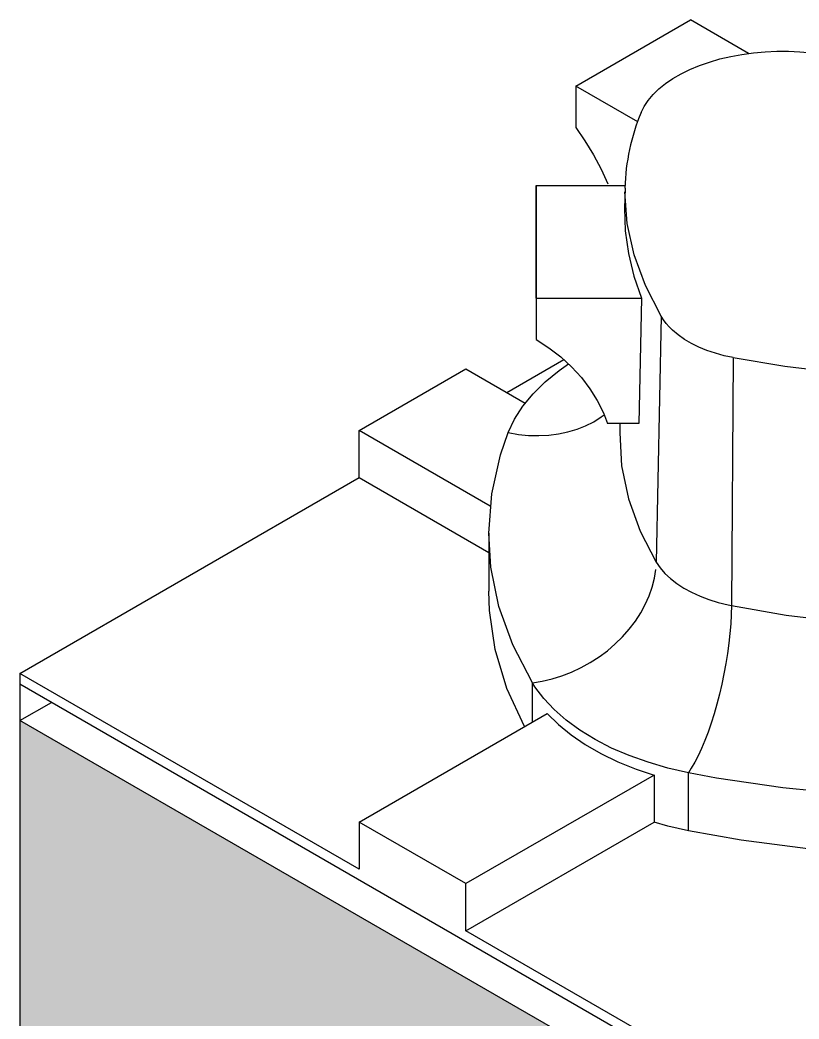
# Model space of a CAD drawing. Header units: millimetres. Extents: x 441156 to 441876, y 4514765 to 4515211.
# Drawn here: x 441489.0366 to 441489.3543, y 4515036.117 to 4515036.5245 of the extents above; entities that cross this region are included whole.
import ezdxf

# ---------------------------------------------------------------- set-up
doc = ezdxf.new("R2010")
doc.units = ezdxf.units.MM
doc.layers.add('Cornice', color=7, linetype='Continuous')
doc.layers.add('Cornice_Tratteggi', color=7, linetype='Continuous', lineweight=5)

msp = doc.modelspace()

# ---------------------------------------------------------------- hatches: boundary and pattern name
at = {"layer": 'Cornice_Tratteggi'}
h = msp.add_hatch(dxfattribs=at)
h.set_pattern_fill('GHIAIA2', color=254, scale=0.2, pattern_type=2)
h.set_pattern_definition([(0, (439121.963223482, 4515107.924989431), (0.2, 0.2), [0.06, -0.06999999999999999, 0.01, -0.06]), (0, (439122.043223482, 4515107.964989431), (0.2, 0.2), [0.01, -0.05, 0.04000000000000001, -0.1]), (0, (439122.073223482, 4515107.974989431), (0.2, 0.2), [0.01, -0.19]), (0, (439121.983223482, 4515107.984989431), (0.2, 0.2), [0.04000000000000001, -0.16]), (0, (439121.963223482, 4515108.004989431), (0.2, 0.2), [0.02, -0.18]), (0, (439122.103223482, 4515108.024989431), (0.2, 0.2), [0.02, -0.01, 0.01, -0.16]), (0, (439122.023223482, 4515108.034989431), (0.2, 0.2), [0.03, -0.17]), (0, (439121.973223482, 4515108.054989431), (0.2, 0.2), [0.02, -0.18]), (0, (439122.053223482, 4515108.074989431), (0.2, 0.2), [0.01, -0.06, 0.03, -0.1]), (0, (439122.013223482, 4515108.08498943), (0.2, 0.2), [0.02, -0.18]), (0, (439122.083223482, 4515108.094989431), (0.2, 0.2), [0.02, -0.18]), (0, (439122.043223482, 4515108.104989431), (0.2, 0.2), [0.02, -0.18]), (0, (439122.123223482, 4515108.114989431), (0.2, 0.2), [0.02, -0.18]), (90, (439121.953223482, 4515107.924989431), (-0.2, 0.2), [0.04000000000000001, -0.01, 0.02, -0.08000000000000002, 0.04000000000000001, -0.01]), (90, (439121.963223482, 4515108.054989431), (-0.2, 0.2), [0.01, -0.19]), (90, (439121.993223482, 4515107.994989431), (-0.2, 0.2), [0.02, -0.04000000000000001, 0.01, -0.13]), (90, (439122.003223482, 4515108.024989431), (-0.2, 0.2), [0.02, -0.04000000000000001, 0.03, -0.11]), (90, (439122.033223482, 4515107.974989431), (-0.2, 0.2), [0.01, -0.1, 0.02, -0.01, 0.02, -0.04000000000000001]), (90, (439122.043223482, 4515107.95498943), (-0.2, 0.2), [0.01, -0.19]), (90, (439122.063223482, 4515108.014989431), (-0.2, 0.2), [0.01, -0.01, 0.03, -0.15]), (90, (439122.073223482, 4515107.984989431), (-0.2, 0.2), [0.02, -0.08000000000000002, 0.01, -0.01, 0.01, -0.06999999999999999]), (90, (439122.093223482, 4515107.934989431), (-0.2, 0.2), [0.03, -0.17]), (90, (439122.113223482, 4515108.08498943), (-0.2, 0.2), [0.01, -0.01, 0.01, -0.17]), (90, (439122.123223482, 4515108.034989431), (-0.2, 0.2), [0.03, -0.17]), (90, (439122.148223482, 4515108.019989431), (-0.2, 0.2), [0.01, -0.19]), (45, (439122.023223482, 4515107.924989431), (2.220446049250313e-17, 0.200000000003805), [0.014142, -0.26870071248]), (45, (439122.003223482, 4515108.114989431), (2.220446049250313e-17, 0.200000000003805), [0.014142, -0.04242600000000001, 0.04242600000000001, -0.18384871248]), (45, (439122.023223482, 4515108.08498943), (2.220446049250313e-17, 0.200000000003805), [0.028284, -0.07071068000000001, 0.014142, -0.16970603248]), (45, (439122.063223482, 4515108.074989431), (2.220446049250313e-17, 0.200000000003805), [0.028284, -0.098995, 0.014142, -0.14142171248]), (45, (439121.983223482, 4515107.984989431), (2.220446049250313e-17, 0.200000000003805), [0.014142, -0.26870071248]), (45, (439122.033223482, 4515107.984989431), (2.220446049250313e-17, 0.200000000003805), [0.0424264, -0.24041631248]), (45, (439122.073223482, 4515108.004989431), (2.220446049250313e-17, 0.200000000003805), [0.014142, -0.0848528, 0.014142, -0.16970591248]), (45, (439122.103223482, 4515108.024989431), (2.220446049250313e-17, 0.200000000003805), [0.028284, -0.25455871248]), (45, (439122.143223482, 4515108.024989431), (2.220446049250313e-17, 0.200000000003805), [0.028284, -0.25455871248]), (45, (439122.143223482, 4515107.964989431), (2.220446049250313e-17, 0.200000000003805), [0.014142, -0.26870071248]), (45, (439122.123223482, 4515108.064989431), (2.220446049250313e-17, 0.200000000003805), [0.014142, -0.26870071248]), (45, (439122.103223482, 4515108.094989431), (2.220446049250313e-17, 0.200000000003805), [0.014142, -0.26870071248]), (45, (439122.143223482, 4515108.114989431), (2.220446049250313e-17, 0.200000000003805), [0.014142, -0.26870071248]), (45, (439121.953223482, 4515108.114989431), (2.220446049250313e-17, 0.200000000003805), [0.014142, -0.26870071248]), (45, (439122.053223482, 4515108.034989431), (2.220446049250313e-17, 0.200000000003805), [0.014142, -0.26870071248]), (45, (439122.073223482, 4515108.114989431), (2.220446049250313e-17, 0.200000000003805), [0.014142, -0.098995, 0.014142, -0.15556371248]), (45, (439121.983223482, 4515108.004989431), (2.220446049250313e-17, 0.200000000003805), [0.028284, -0.25455871248]), (45, (439121.983223482, 4515108.054989431), (2.220446049250313e-17, 0.200000000003805), [0.04242600000000001, -0.24041671248]), (135, (439121.963223482, 4515108.004989431), (-0.200000000003805, 2.220446049250313e-17), [0.021214, -0.26162871248]), (135, (439122.073223482, 4515107.994989431), (-0.200000000003805, 2.220446049250313e-17), [0.014142, -0.26870071248]), (135, (439122.133223482, 4515108.024989431), (-0.200000000003805, 2.220446049250313e-17), [0.014142, -0.26870071248]), (135, (439122.063223482, 4515108.064989431), (-0.200000000003805, 2.220446049250313e-17), [0.014142, -0.26870071248]), (135, (439122.073223482, 4515108.094989431), (-0.200000000003805, 2.220446049250313e-17), [0.014142, -0.26870071248]), (135, (439122.043223482, 4515108.104989431), (-0.200000000003805, 2.220446049250313e-17), [0.014142, -0.26870071248]), (135, (439122.083223482, 4515108.094989431), (-0.200000000003805, 2.220446049250313e-17), [0.014142, -0.26870071248]), (135, (439121.963223482, 4515107.974989431), (-0.200000000003805, 2.220446049250313e-17), [0.014142, -0.26870071248]), (135, (439122.003223482, 4515108.044989431), (-0.200000000003805, 2.220446049250313e-17), [0.014142, -0.26870071248]), (135, (439122.003223482, 4515107.984989431), (-0.200000000003805, 2.220446049250313e-17), [0.028284, -0.25455871248]), (135, (439122.043223482, 4515107.964989431), (-0.200000000003805, 2.220446049250313e-17), [0.028284, -0.25455871248]), (135, (439122.123223482, 4515108.074989431), (-0.200000000003805, 2.220446049250313e-17), [0.028284, -0.25455871248]), (135, (439122.063223482, 4515108.024989431), (-0.200000000003805, 2.220446049250313e-17), [0.014142, -0.26870071248]), (135, (439122.093223482, 4515107.964989431), (-0.200000000003805, 2.220446049250313e-17), [0.028284, -0.1697056, 0.014142, -0.07071111248]), (135, (439121.973223482, 4515108.054989431), (-0.1999999005732778, 9.94305271784235e-08), [0.028284, -0.05656854, 0.028284, -0.16970617248]), (135, (439121.953223482, 4515107.944989431), (-0.200000000003805, 2.220446049250313e-17), [0.02828, -0.07072, 0.02828, -0.07072, 0.01414, -0.07070271248000001]), (26.56505118, (439122.023223482, 4515107.984989431), (0.2000000000000188, 1.019975215399427e-11), [0.04472, -0.02236, 0.02236, -0.3577735954]), (26.56505118, (439122.053223482, 4515108.104989431), (0.2000000000000188, 1.019975215399427e-11), [0.04472, -0.4024935954]), (26.56505118, (439122.053223482, 4515107.964989431), (0.2000000000000188, 1.019975215399427e-11), [0.02236, -0.4248535954]), (26.56505118, (439121.963223482, 4515107.974989431), (0.2000000000000188, 1.019975215399427e-11), [0.02236, -0.4248535954]), (26.56505118, (439122.003223482, 4515108.024989431), (0.2000000000000188, 1.019975215399427e-11), [0.02236, -0.4248535954]), (26.56505118, (439121.963223482, 4515108.044989431), (0.2000000000000188, 1.019975215399427e-11), [0.02236, -0.4248535954]), (63.43494882, (439121.993223482, 4515108.064989431), (1.019972994953378e-11, 0.2000000000000188), [0.02235999999999996, -0.4248535953999992]), (63.43494882, (439122.063223482, 4515108.064989431), (1.019972994953378e-11, 0.2000000000000188), [0.02235999999999996, -0.4248535953999992]), (63.43494882, (439122.083223482, 4515107.924989431), (1.019972994953378e-11, 0.2000000000000188), [0.02235999999999996, -0.4248535953999992]), (63.43494882, (439121.953223482, 4515108.034989431), (1.019972994953378e-11, 0.2000000000000188), [0.02235999999999996, -0.4248535953999992]), (63.43494882, (439122.033223482, 4515107.934989431), (1.019972994953378e-11, 0.2000000000000188), [0.02235999999999996, -0.1565199999999996, 0.02235999999999996, -0.2459735953999997]), (116.56505118, (439122.003223482, 4515108.104989431), (-1.019975215399427e-11, 0.2000000000000188), [0.02236, -0.4248535954]), (116.56505118, (439122.123223482, 4515108.064989431), (-1.019975215399427e-11, 0.2000000000000188), [0.02236, -0.4248535954]), (116.56505118, (439122.033223482, 4515108.104989431), (-1.019975215399427e-11, 0.2000000000000188), [0.02236, -0.4248535954]), (116.56505118, (439121.953223482, 4515107.994989431), (-1.019975215399427e-11, 0.2000000000000188), [0.02236, -0.4248535954]), (153.43494882, (439122.103223482, 4515107.964989431), (-0.2000000000000188, 1.019979656291525e-11), [0.02236, -0.4248535954]), (153.43494882, (439122.143223482, 4515108.014989431), (-0.2000000000000188, 1.019979656291525e-11), [0.02236, -0.4248535954]), (153.43494882, (439122.023223482, 4515108.034989431), (-0.2000000000000188, 1.019979656291525e-11), [0.02236, -0.4248535954]), (153.43494882, (439122.053223482, 4515108.074989431), (-0.2000000000000188, 1.019979656291525e-11), [0.02236, -0.4248535954]), (153.43494882, (439122.123223482, 4515108.114989431), (-0.2000000000000188, 1.019979656291525e-11), [0.02236, -0.4248535954]), (153.43494882, (439121.983223482, 4515107.924989431), (-0.2000000000000188, 1.019979656291525e-11), [0.03354, -0.4136735954])])
h.paths.add_polyline_path([(441489.0365993104, 4515036.238782965), (441489.0365993104, 4515036.099920465), (441491.3391885678, 4515034.770532724), (441491.3391885678, 4515034.909395223)])

# ---------------------------------------------------------------- linework, layer by layer
at = {"layer": 'Cornice', "color": 254, "linetype": 'Continuous'}
for p, q in [((441489.2633221307, 4515036.497517177), (441489.310069399, 4515036.524506466)), ((441489.3337278863, 4515036.510846647), (441489.310069399, 4515036.524506466)), ((441489.2633221307, 4515036.497517177), (441489.2633217493, 4515036.480678358)), ((441489.2885230967, 4515036.482966769), (441489.2633221307, 4515036.497517177)), ((441489.2470956776, 4515036.457014644), (441489.2470951377, 4515036.440175851)), ((441489.2470956776, 4515036.411003157), (441489.2470956776, 4515036.457014644)), ((441489.2470956776, 4515036.457014644), (441489.283452564, 4515036.457013867)), ((441489.2833358095, 4515036.455959601), (441489.2831599876, 4515036.447735757)), ((441489.2470951377, 4515036.440175851), (441489.2470951377, 4515036.394164363)), ((441489.2470956776, 4515036.411003157), (441489.2470951377, 4515036.394164363)), ((441489.2470956776, 4515036.411003157), (441489.290071966, 4515036.411002238)), ((441489.290071966, 4515036.411002238), (441489.2889521858, 4515036.359980998)), ((441489.2980638243, 4515036.403741338), (441489.2960453351, 4515036.303372965)), ((441489.23511536, 4515036.372620682), (441489.2583804639, 4515036.386052666)), ((441489.3274205039, 4515036.386792415), (441489.3267187317, 4515036.285663842)), ((441489.1749200034, 4515036.357092735), (441489.2184654067, 4515036.382233445)), ((441489.2184654067, 4515036.382233445), (441489.2426757989, 4515036.368255702)), ((441489.2889521858, 4515036.359980998), (441489.2761355377, 4515036.359980998)), ((441489.2812838324, 4515036.359980998), (441489.281200891, 4515036.356101519)), ((441489.2283340314, 4515036.326254429), (441489.1749200034, 4515036.357092735)), ((441489.1749200034, 4515036.337867211), (441489.1749200034, 4515036.357092735)), ((441489.0365993104, 4515036.258008489), (441489.1749200034, 4515036.337867211)), ((441489.1749200034, 4515036.337867211), (441489.2277560476, 4515036.3073626)), ((441489.2277560476, 4515036.315129999), (441489.2277560476, 4515036.291467815)), ((441489.0365993104, 4515036.258008489), (441489.0365993104, 4515036.25357183)), ((441489.1749200034, 4515036.178149768), (441489.0365993104, 4515036.258008489)), ((441491.3391885678, 4515034.92418409), (441489.0365993104, 4515036.25357183)), ((441489.2455837233, 4515036.238172619), (441489.2455837233, 4515036.25418245)), ((441489.0365993104, 4515036.238782965), (441489.0494069668, 4515036.246177397)), ((441489.1749200034, 4515036.197375294), (441489.251639493, 4515036.241668886)), ((441491.3391885678, 4515034.909395223), (441489.0365993104, 4515036.238782965)), ((441489.2951848963, 4515036.216528176), (441489.2184654067, 4515036.172234585)), ((441489.2951848963, 4515036.216528176), (441489.2951848963, 4515036.197302652)), ((441489.3091746412, 4515036.193806385), (441489.3091746412, 4515036.21746857)), ((441489.1749200034, 4515036.197375294), (441489.1749200034, 4515036.178149768)), ((441489.2184654067, 4515036.172234585), (441489.1749200034, 4515036.197375294)), ((441489.2184654067, 4515036.15300906), (441489.2951848963, 4515036.197302652)), ((441489.2184654067, 4515036.15300906), (441489.2184654067, 4515036.172234585)), ((441489.4951067928, 4515035.993291617), (441489.2184654067, 4515036.15300906))]:
    msp.add_line(p, q, dxfattribs=at)
at = {"layer": 'Cornice', "color": 254}
for p, q in [((441489.0365993104, 4515036.25357183), (441489.0365993104, 4515036.238782965)), ((441489.0365993104, 4515036.238782965), (441489.0365993104, 4515036.099920465))]:
    msp.add_line(p, q, dxfattribs=at)
at = {"layer": 'Cornice', "color": 254, "linetype": 'Continuous'}
for points in [[(441489.2898806481, 4515036.486735789, 0), (441489.2911304022, 4515036.489248018, 0), (441489.2927684363, 4515036.49171149, 0), (441489.2947755817, 4515036.494100511, 0), (441489.2971326697, 4515036.496389385, 0), (441489.2998356532, 4515036.498568621, 0), (441489.3028706126, 4515036.500631579, 0), (441489.3062038374, 4515036.502557084, 0), (441489.3098016174, 4515036.504323956, 0), (441489.3136508811, 4515036.505922546, 0), (441489.3177375442, 4515036.507350626, 0), (441489.3220172719, 4515036.508594043, 0), (441489.3264457294, 4515036.509638635, 0), (441489.3310064554, 4515036.510477833, 0), (441489.3356834489, 4515036.511111669, 0), (441489.3404268643, 4515036.511534595, 0), (441489.3451868563, 4515036.51174106, 0), (441489.3499482286, 4515036.511727669, 0), (441489.3546920171, 4515036.511497071, 0), (441489.3593684816, 4515036.511052893, 0), (441489.3639278818, 4515036.510398765, 0), (441489.3663492609, 4515036.509955725, 0)], [(441489.2633217493, 4515036.480678358, 0), (441489.2670102019, 4515036.47519887, 0), (441489.2704317666, 4515036.469515012, 0), (441489.2735604033, 4515036.463670041, 0), (441489.2763723012, 4515036.457708444, 0), (441489.2766758509, 4515036.457014012, 0)], [(441489.2980638243, 4515036.403741338, 0), (441489.2917017217, 4515036.416138992, 0), (441489.287102172, 4515036.428650597, 0), (441489.2842491839, 4515036.441554326, 0), (441489.2833169667, 4515036.454392991, 0), (441489.2833358853, 4515036.455963149, 0)], [(441489.2831599876, 4515036.447735757, 0), (441489.2834453527, 4515036.43847883, 0), (441489.2846960811, 4515036.429248621, 0), (441489.2869076299, 4515036.420078654, 0), (441489.290071966, 4515036.411002238, 0)], [(441489.3274205039, 4515036.386792415, 0), (441489.3237418594, 4515036.387583116, 0), (441489.320196007, 4515036.388556158, 0), (441489.3167120836, 4515036.389741432, 0), (441489.313420114, 4515036.391104054, 0), (441489.3104285903, 4515036.392589252, 0), (441489.3076617054, 4515036.394222319, 0), (441489.305069897, 4515036.396045867, 0), (441489.3027550717, 4515036.398000738, 0), (441489.3013841925, 4515036.399360054, 0), (441489.3001465966, 4515036.400766352, 0), (441489.2990329577, 4515036.402234461, 0), (441489.2980638243, 4515036.403741338, 0)], [(441489.2470951377, 4515036.394164363, 0), (441489.2523113976, 4515036.390814384, 0), (441489.257150221, 4515036.387105947, 0), (441489.2615747815, 4515036.38306728, 0), (441489.2655514056, 4515036.378729116, 0), (441489.2690498287, 4515036.374124474, 0), (441489.2720434258, 4515036.369288397, 0), (441489.2745094137, 4515036.36425769, 0), (441489.2761355377, 4515036.359980998, 0)], [(441489.2357257758, 4515036.356200349, 0), (441489.2383075668, 4515036.361654668, 0), (441489.2417029154, 4515036.36695832, 0), (441489.245885981, 4515036.37207094, 0), (441489.2508249279, 4515036.376953618, 0), (441489.2564821679, 4515036.381569193, 0), (441489.2603279407, 4515036.384278691, 0)], [(441489.3274205039, 4515036.386792415, 0), (441489.3485194173, 4515036.383335596, 0), (441489.3700727808, 4515036.380747955, 0), (441489.3925720794, 4515036.379014676, 0), (441489.4152306748, 4515036.37823331, 0), (441489.4298461446, 4515036.378238686, 0), (441489.4444146042, 4515036.378642333, 0), (441489.4590707583, 4515036.379455874, 0), (441489.4735878936, 4515036.380673384, 0)], [(441489.2357257758, 4515036.356200349, 0), (441489.2398812959, 4515036.355484997, 0), (441489.2440387973, 4515036.355073272, 0), (441489.248166639, 4515036.354968308, 0), (441489.2522334056, 4515036.355170903, 0), (441489.2562081465, 4515036.355679515, 0), (441489.2600606116, 4515036.356490273, 0), (441489.2637614814, 4515036.357597007, 0), (441489.2672825898, 4515036.358991295, 0), (441489.2705971393, 4515036.360662525, 0), (441489.2736799039, 4515036.362597977, 0), (441489.2748493439, 4515036.363447868, 0)], [(441489.2277560476, 4515036.315129999, 0), (441489.2289629807, 4515036.331197517, 0), (441489.2325747169, 4515036.347144384, 0), (441489.2357257758, 4515036.356200349, 0)], [(441489.281200891, 4515036.356101519, 0), (441489.2819324466, 4515036.342607905, 0), (441489.2846982095, 4515036.329202449, 0), (441489.2894771304, 4515036.315987174, 0), (441489.2960453351, 4515036.303372965, 0)], [(441489.2455837233, 4515036.25418245, 0), (441489.237584598, 4515036.269587723, 0), (441489.2319255359, 4515036.285334973, 0), (441489.2286490311, 4515036.301305954, 0), (441489.2277560476, 4515036.315129999, 0)], [(441489.2455837233, 4515036.25418245, 0), (441489.2496085708, 4515036.254819403, 0), (441489.2536353372, 4515036.255760628, 0), (441489.2576333766, 4515036.256998961, 0), (441489.2615722615, 4515036.258524978, 0), (441489.2654220145, 4515036.260327064, 0), (441489.2691533368, 4515036.262391506, 0), (441489.2727378306, 4515036.264702591, 0), (441489.2761482159, 4515036.267242731, 0), (441489.2793585375, 4515036.269992593, 0), (441489.2823443629, 4515036.27293125, 0), (441489.2850829683, 4515036.276036336, 0), (441489.2875535112, 4515036.27928422, 0), (441489.2897371891, 4515036.282650184, 0), (441489.2916173832, 4515036.28610861, 0), (441489.2931797839, 4515036.289633178, 0), (441489.2944125005, 4515036.293197065, 0), (441489.2953061511, 4515036.296773145, 0), (441489.2958539346, 4515036.300334203, 0), (441489.2960453351, 4515036.303372965, 0)], [(441489.2960453351, 4515036.303372965, 0), (441489.2976490911, 4515036.301042815, 0), (441489.299598503, 4515036.29880223, 0), (441489.3018787348, 4515036.296668263, 0), (441489.3044724323, 4515036.294657156, 0), (441489.307359856, 4515036.292784214, 0), (441489.3105190309, 4515036.291063691, 0), (441489.3139259137, 4515036.289508681, 0), (441489.317554576, 4515036.288131018, 0), (441489.3213774015, 4515036.286941189, 0), (441489.3253652962, 4515036.285948248, 0), (441489.3267187317, 4515036.285663842, 0)], [(441489.2422989922, 4515036.236276196, 0), (441489.235175305, 4515036.251824038, 0), (441489.2304097725, 4515036.267669565, 0), (441489.2280381792, 4515036.283693793, 0), (441489.2277560476, 4515036.291467815, 0)], [(441489.3267187317, 4515036.285663842, 0), (441489.3266332018, 4515036.28204487, 0), (441489.3264261186, 4515036.278255811, 0), (441489.3260990582, 4515036.274325503, 0), (441489.3256545097, 4515036.270283857, 0), (441489.3250958564, 4515036.266161634, 0), (441489.32442735, 4515036.261990205, 0), (441489.3236540781, 4515036.257801319, 0), (441489.3227819259, 4515036.253626854, 0), (441489.321817531, 4515036.249498582, 0), (441489.320768233, 4515036.245447919, 0), (441489.3196420177, 4515036.241505696, 0), (441489.3184474562, 4515036.237701912, 0), (441489.31719364, 4515036.234065521, 0), (441489.3158901113, 4515036.230624194, 0), (441489.3145467907, 4515036.227404124, 0), (441489.3131739018, 4515036.224429816, 0), (441489.3117818929, 4515036.221723908, 0), (441489.3103813583, 4515036.219306991, 0), (441489.3091746412, 4515036.21746857, 0)], [(441489.3267187317, 4515036.285663842, 0), (441489.3491191618, 4515036.281790926, 0), (441489.3720190054, 4515036.279059913, 0), (441489.3952439809, 4515036.277491588, 0), (441489.4186173322, 4515036.277097885, 0), (441489.4419611739, 4515036.277881803, 0), (441489.4650978454, 4515036.279837375, 0), (441489.4740541955, 4515036.280918278, 0)], [(441489.3091746412, 4515036.21746857, 0), (441489.3008074038, 4515036.219388152, 0), (441489.2927617857, 4515036.22172146, 0), (441489.2850990189, 4515036.224450735, 0), (441489.2778774216, 4515036.227555208, 0), (441489.2711519547, 4515036.231011249, 0), (441489.2649738029, 4515036.234792558, 0), (441489.2593899857, 4515036.238870354, 0), (441489.2544429993, 4515036.243213606, 0), (441489.2501704934, 4515036.247789257, 0), (441489.2466049842, 4515036.252562484, 0), (441489.2455837233, 4515036.25418245, 0)], [(441489.251639493, 4515036.241668886, 0), (441489.2561605815, 4515036.23717356, 0), (441489.2613430785, 4515036.232922836, 0), (441489.2671475422, 4515036.228949066, 0), (441489.273529797, 4515036.225282491, 0), (441489.2804412702, 4515036.221951017, 0), (441489.2878293611, 4515036.218979998, 0), (441489.2951848963, 4515036.216528176, 0)], [(441489.4858765234, 4515036.211777136, 0), (441489.4584693805, 4515036.208901085, 0), (441489.4307338723, 4515036.207405712, 0), (441489.4028782651, 4515036.207302245, 0), (441489.3751117272, 4515036.208591463, 0), (441489.3476427579, 4515036.211263684, 0), (441489.3206776224, 4515036.215298841, 0), (441489.3091746412, 4515036.21746857, 0)], [(441489.3091746412, 4515036.193806385, 0), (441489.3008074038, 4515036.195725967, 0), (441489.2951848963, 4515036.197302652, 0)], [(441489.441181443, 4515036.184142576, 0), (441489.4133464479, 4515036.183515415, 0), (441489.3855219163, 4515036.184281873, 0), (441489.3579167832, 4515036.186436196, 0), (441489.3307383358, 4515036.189962206, 0), (441489.3091746412, 4515036.193806385, 0)]]:
    msp.add_polyline3d(points, dxfattribs=at)
msp.add_arc((441489.3679194456, 4515036.453942783), 0.0846290484240613, 157.2071656743577, 178.6316916423052, dxfattribs=at)

doc.saveas('drawing.dxf')
